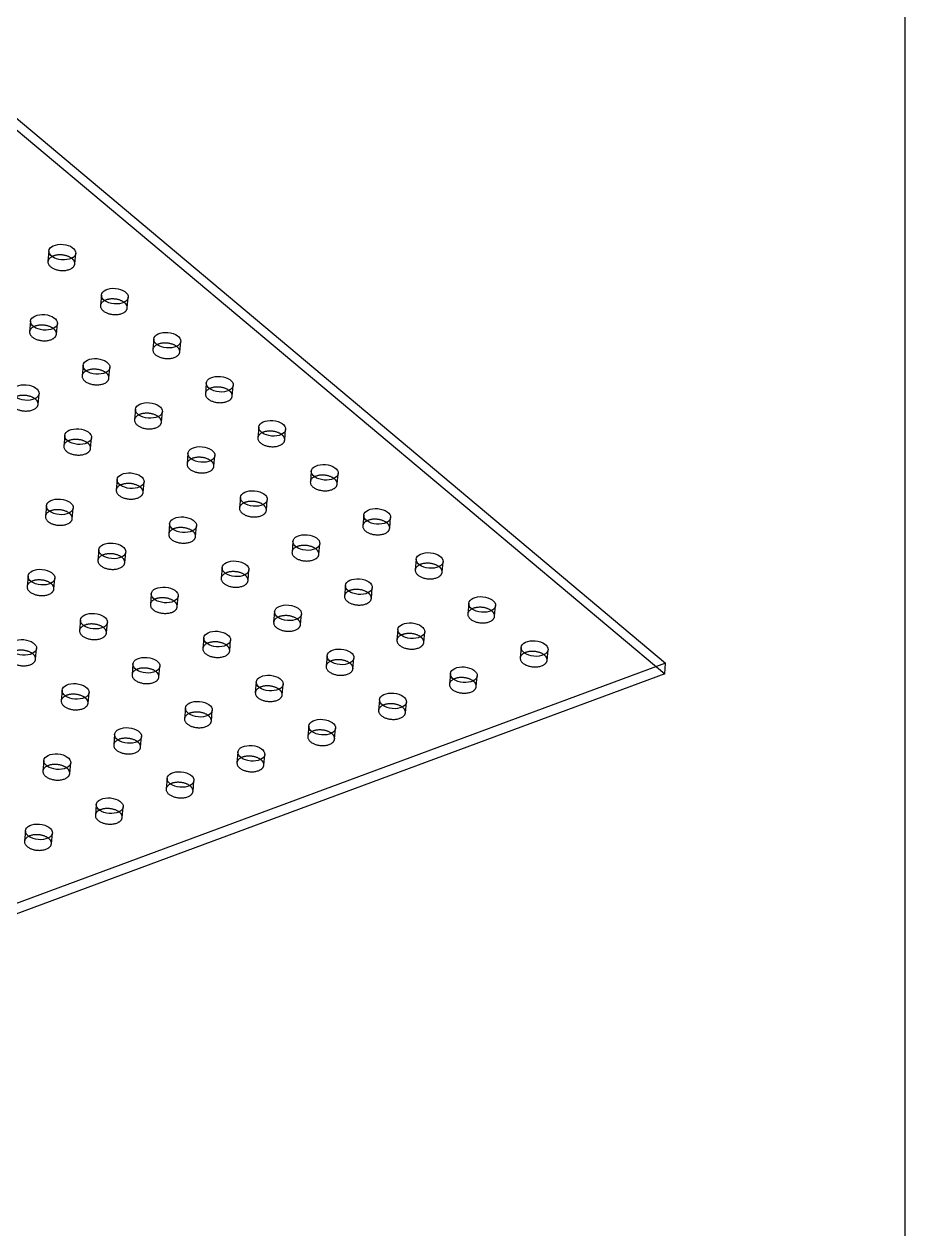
# Model space of a CAD drawing. Header units: millimetres. Extents: x 10 to 200, y 10 to 287.
# Drawn here: x 149.4 to 200, y 79.3 to 148.5 of the extents above; entities that cross this region are included whole.
import ezdxf
from ezdxf.lldxf.tags import DXFTag

# ---------------------------------------------------------------- set-up
doc = ezdxf.new("R2010")
doc.units = ezdxf.units.MM
doc.layers.add('Default', color=7, linetype='Continuous')
doc.layers.add('KÁKONA_DESKA_', color=7, linetype='Continuous')
tags = doc.linetypes.add('HIDDEN2', pattern=[4.7625, 3.175, -1.5875]).pattern_tags.tags
tags[6:7] = [DXFTag(74, 4), DXFTag(75, 0), DXFTag(340, '0'), DXFTag(46, 0.0), DXFTag(50, 0.0), DXFTag(44, 0.0), DXFTag(45, 0.0)]
tags[4:5] = [DXFTag(74, 4), DXFTag(75, 0), DXFTag(340, '0'), DXFTag(46, 0.0), DXFTag(50, 0.0), DXFTag(44, 0.0), DXFTag(45, 0.0)]

# ---------------------------------------------------------------- blocks, each defined once
blk = doc.blocks.new('SE2')
at = {"layer": 'KÁKONA_DESKA_', "color": 7, "linetype": 'HIDDEN2'}
for p, q in [((146.998, 144.045), (186.191, 111.151)), ((150.79, 135.464), (150.736, 134.853)), ((152.28, 134.717), (152.334, 135.328)), ((153.807, 132.932), (153.753, 132.321)), ((155.297, 132.185), (155.351, 132.796)), ((149.736, 131.426), (149.682, 130.815)), ((151.226, 130.679), (151.28, 131.29)), ((156.823, 130.4), (156.77, 129.789)), ((158.314, 129.653), (158.367, 130.264)), ((152.752, 128.894), (152.699, 128.283)), ((154.243, 128.147), (154.296, 128.758)), ((159.84, 127.868), (159.786, 127.257)), ((161.33, 127.121), (161.384, 127.732)), ((150.172, 126.642), (150.226, 127.253)), ((155.769, 126.363), (155.715, 125.752)), ((157.259, 125.616), (157.313, 126.227)), ((151.698, 124.857), (151.644, 124.246)), ((153.188, 124.11), (153.242, 124.721)), ((162.857, 125.336), (162.803, 124.725)), ((164.347, 124.589), (164.401, 125.2)), ((158.786, 123.831), (158.732, 123.22)), ((160.276, 123.084), (160.33, 123.695)), ((165.874, 122.805), (165.82, 122.194)), ((167.364, 122.058), (167.418, 122.669)), ((154.715, 122.325), (154.661, 121.714)), ((156.205, 121.578), (156.259, 122.189)), ((161.803, 121.299), (161.749, 120.688)), ((150.644, 120.819), (150.59, 120.208)), ((152.134, 120.072), (152.188, 120.684)), ((163.293, 120.552), (163.347, 121.163)), ((168.89, 120.273), (168.837, 119.662)), ((170.381, 119.526), (170.434, 120.137)), ((157.732, 119.793), (157.678, 119.182)), ((159.222, 119.046), (159.276, 119.657)), ((164.819, 118.767), (164.766, 118.156)), ((166.31, 118.02), (166.363, 118.631)), ((153.661, 118.288), (153.607, 117.677)), ((155.151, 117.541), (155.205, 118.152)), ((171.907, 117.741), (171.853, 117.13)), ((160.748, 117.261), (160.695, 116.65)), ((162.239, 116.514), (162.292, 117.126)), ((173.397, 116.994), (173.451, 117.605)), ((149.59, 116.782), (149.536, 116.171)), ((151.08, 116.035), (151.134, 116.646)), ((156.677, 115.756), (156.624, 115.145)), ((167.836, 116.235), (167.782, 115.624)), ((169.326, 115.488), (169.38, 116.099)), ((158.168, 115.009), (158.221, 115.62)), ((174.924, 115.209), (174.87, 114.598)), ((176.414, 114.462), (176.468, 115.073)), ((163.765, 114.73), (163.711, 114.119)), ((165.255, 113.983), (165.309, 114.594)), ((152.606, 114.25), (152.553, 113.639)), ((154.097, 113.503), (154.151, 114.114)), ((170.853, 113.703), (170.799, 113.092)), ((159.694, 113.224), (159.64, 112.613)), ((161.184, 112.477), (161.238, 113.088)), ((172.343, 112.956), (172.397, 113.568)), ((150.026, 111.998), (150.08, 112.609)), ((166.782, 112.198), (166.728, 111.587)), ((177.941, 112.677), (177.887, 112.066)), ((179.431, 111.93), (179.485, 112.541)), ((155.623, 111.718), (155.569, 111.107)), ((157.113, 110.971), (157.167, 111.582)), ((168.272, 111.451), (168.326, 112.062)), ((173.87, 111.172), (173.816, 110.561)), ((175.36, 110.425), (175.414, 111.036)), ((151.552, 110.213), (151.498, 109.602)), ((162.711, 110.692), (162.657, 110.081)), ((164.201, 109.945), (164.255, 110.556)), ((153.042, 109.466), (153.096, 110.077)), ((169.799, 109.666), (169.745, 109.055)), ((171.289, 108.919), (171.343, 109.53)), ((158.64, 109.187), (158.586, 108.575)), ((160.13, 108.44), (160.184, 109.051)), ((165.728, 108.16), (165.674, 107.549)), ((154.569, 107.681), (154.515, 107.07)), ((156.059, 106.934), (156.113, 107.545)), ((167.218, 107.413), (167.272, 108.024)), ((161.657, 106.655), (161.603, 106.044)), ((150.498, 106.175), (150.444, 105.564)), ((151.988, 105.428), (152.042, 106.039)), ((163.147, 105.908), (163.201, 106.519)), ((157.586, 105.149), (157.532, 104.538)), ((159.076, 104.402), (159.13, 105.013)), ((153.515, 103.643), (153.461, 103.032)), ((155.005, 102.896), (155.059, 103.507)), ((149.444, 102.138), (149.39, 101.527)), ((150.934, 101.391), (150.988, 102.002))]:
    blk.add_line(p, q, dxfattribs=at)
at = {"layer": 'KÁKONA_DESKA_', "color": 7, "linetype": 'Continuous'}
for p, q in [((147.051, 144.656), (186.245, 111.762)), ((186.245, 111.762), (116.125, 85.828)), ((186.191, 111.151), (186.245, 111.762)), ((186.191, 111.151), (116.071, 85.217))]:
    blk.add_line(p, q, dxfattribs=at)
for centre in [(151.562, 135.396), (154.579, 132.864), (150.508, 131.358), (157.595, 130.332), (153.524, 128.826), (160.612, 127.8), (149.453, 127.321), (156.541, 126.295), (163.629, 125.268), (152.47, 124.789), (159.558, 123.763), (155.487, 122.257), (166.646, 122.737), (151.416, 120.751), (162.575, 121.231), (169.662, 120.205), (158.504, 119.725), (165.591, 118.699), (154.433, 118.22), (172.679, 117.673), (150.362, 116.714), (161.52, 117.193), (168.608, 116.167), (157.449, 115.688), (164.537, 114.662), (175.696, 115.141), (153.378, 114.182), (160.466, 113.156), (171.625, 113.635), (149.308, 112.677), (178.713, 112.609), (167.554, 112.13), (156.395, 111.65), (174.642, 111.104), (163.483, 110.624), (152.324, 110.145), (159.412, 109.119), (170.571, 109.598), (155.341, 107.613), (166.5, 108.092), (162.429, 106.587), (151.27, 106.107), (158.358, 105.081), (154.287, 103.575), (150.216, 102.07)]:
    blk.add_ellipse(centre, major_axis=(-0.772, 0.068), ratio=0.575407, dxfattribs=at)
at = {"layer": 'KÁKONA_DESKA_', "color": 7, "linetype": 'HIDDEN2'}
for points, weights in [([(150.975, 135.14), (150.15, 134.733), (151.186, 134.397), (152.222, 134.062), (152.28, 134.717)], [1, 0.561169697986, 1, 0.561169697986, 1]), ([(153.991, 132.608), (153.166, 132.201), (154.203, 131.865), (155.239, 131.53), (155.297, 132.185)], [1, 0.561169697986, 1, 0.561169697986, 1]), ([(149.92, 131.102), (149.095, 130.695), (150.132, 130.36), (151.168, 130.024), (151.226, 130.679)], [1, 0.561169697986, 1, 0.561169697986, 1]), ([(157.008, 130.076), (156.183, 129.669), (157.22, 129.334), (158.256, 128.998), (158.314, 129.653)], [1, 0.561169697986, 1, 0.561169697986, 1]), ([(152.937, 128.57), (152.112, 128.164), (153.149, 127.828), (154.185, 127.492), (154.243, 128.147)], [1, 0.561169697986, 1, 0.561169697986, 1]), ([(160.025, 127.544), (159.2, 127.137), (160.236, 126.802), (161.273, 126.466), (161.33, 127.121)], [1, 0.561169697986, 1, 0.561169697986, 1]), ([(148.866, 127.065), (148.041, 126.658), (149.078, 126.322), (150.114, 125.987), (150.172, 126.642)], [1, 0.561169697986, 1, 0.561169697986, 1]), ([(155.954, 126.038), (155.129, 125.632), (156.165, 125.296), (157.202, 124.96), (157.259, 125.616)], [1, 0.561169697986, 1, 0.561169697986, 1]), ([(163.042, 125.012), (162.217, 124.606), (163.253, 124.27), (164.289, 123.934), (164.347, 124.589)], [1, 0.561169697987, 1, 0.561169697986, 1]), ([(151.883, 124.533), (151.058, 124.126), (152.094, 123.79), (153.131, 123.455), (153.188, 124.11)], [1, 0.561169697986, 1, 0.561169697986, 1]), ([(158.971, 123.507), (158.146, 123.1), (159.182, 122.764), (160.218, 122.429), (160.276, 123.084)], [1, 0.561169697986, 1, 0.561169697986, 1]), ([(154.9, 122.001), (154.075, 121.594), (155.111, 121.259), (156.147, 120.923), (156.205, 121.578)], [1, 0.561169697986, 1, 0.561169697986, 1]), ([(166.058, 122.48), (165.233, 122.074), (166.27, 121.738), (167.306, 121.402), (167.364, 122.058)], [1, 0.561169697986, 1, 0.561169697986, 1]), ([(150.829, 120.495), (150.004, 120.089), (151.04, 119.753), (152.077, 119.417), (152.134, 120.072)], [1, 0.561169697986, 1, 0.561169697986, 1]), ([(161.987, 120.975), (161.162, 120.568), (162.199, 120.232), (163.235, 119.897), (163.293, 120.552)], [1, 0.561169697986, 1, 0.561169697986, 1]), ([(169.075, 119.949), (168.25, 119.542), (169.286, 119.206), (170.323, 118.871), (170.381, 119.526)], [1, 0.561169697986, 1, 0.561169697986, 1]), ([(157.916, 119.469), (157.091, 119.062), (158.128, 118.727), (159.164, 118.391), (159.222, 119.046)], [1, 0.561169697986, 1, 0.561169697986, 1]), ([(165.004, 118.443), (164.179, 118.036), (165.216, 117.701), (166.252, 117.365), (166.31, 118.02)], [1, 0.561169697986, 1, 0.561169697986, 1]), ([(153.845, 117.964), (153.02, 117.557), (154.057, 117.221), (155.093, 116.885), (155.151, 117.541)], [1, 0.561169697985, 1, 0.561169697985, 1]), ([(172.092, 117.417), (171.267, 117.01), (172.303, 116.674), (173.34, 116.339), (173.397, 116.994)], [1, 0.561169697969, 1, 0.561169697969, 1]), ([(149.774, 116.458), (148.949, 116.051), (149.986, 115.715), (151.022, 115.38), (151.08, 116.035)], [1, 0.561169697986, 1, 0.561169697986, 1]), ([(160.933, 116.937), (160.108, 116.531), (161.145, 116.195), (162.181, 115.859), (162.239, 116.514)], [1, 0.561169697986, 1, 0.561169697986, 1]), ([(168.021, 115.911), (167.196, 115.504), (168.232, 115.169), (169.269, 114.833), (169.326, 115.488)], [1, 0.561169697986, 1, 0.561169697986, 1]), ([(156.862, 115.432), (156.037, 115.025), (157.074, 114.689), (158.11, 114.354), (158.168, 115.009)], [1, 0.561169697989, 1, 0.561169697989, 1]), ([(163.95, 114.406), (163.125, 113.999), (164.161, 113.663), (165.198, 113.327), (165.255, 113.983)], [1, 0.561169697986, 1, 0.561169697986, 1]), ([(175.109, 114.885), (174.284, 114.478), (175.32, 114.143), (176.356, 113.807), (176.414, 114.462)], [1, 0.561169698062, 1, 0.561169698062, 1]), ([(152.791, 113.926), (151.966, 113.519), (153.003, 113.184), (154.039, 112.848), (154.097, 113.503)], [1, 0.561169697982, 1, 0.561169697982, 1]), ([(159.879, 112.9), (159.054, 112.493), (160.09, 112.157), (161.127, 111.822), (161.184, 112.477)], [1, 0.561169697994, 1, 0.561169697994, 1]), ([(171.038, 113.379), (170.213, 112.973), (171.249, 112.637), (172.285, 112.301), (172.343, 112.956)], [1, 0.561169697986, 1, 0.561169697986, 1]), ([(148.72, 112.42), (147.895, 112.014), (148.932, 111.678), (149.968, 111.342), (150.026, 111.998)], [1, 0.561169697985, 1, 0.561169697985, 1]), ([(178.125, 112.353), (177.3, 111.946), (178.337, 111.611), (179.373, 111.275), (179.431, 111.93)], [1, 0.561169698028, 1, 0.561169698028, 1]), ([(166.967, 111.874), (166.142, 111.467), (167.178, 111.131), (168.214, 110.796), (168.272, 111.451)], [1, 0.56116969801, 1, 0.56116969801, 1]), ([(155.808, 111.394), (154.983, 110.988), (156.019, 110.652), (157.056, 110.316), (157.113, 110.971)], [1, 0.561169697991, 1, 0.561169697991, 1]), ([(174.054, 110.847), (173.229, 110.441), (174.266, 110.105), (175.302, 109.769), (175.36, 110.425)], [1, 0.56116969802, 1, 0.56116969802, 1]), ([(162.896, 110.368), (162.071, 109.961), (163.107, 109.626), (164.143, 109.29), (164.201, 109.945)], [1, 0.561169698004, 1, 0.561169698004, 1]), ([(151.737, 109.889), (150.912, 109.482), (151.948, 109.146), (152.985, 108.81), (153.042, 109.466)], [1, 0.561169697986, 1, 0.561169697986, 1]), ([(158.825, 108.862), (158, 108.456), (159.036, 108.12), (160.072, 107.784), (160.13, 108.44)], [1, 0.561169697974, 1, 0.561169697974, 1]), ([(169.983, 109.342), (169.158, 108.935), (170.195, 108.599), (171.231, 108.264), (171.289, 108.919)], [1, 0.56116969796, 1, 0.56116969796, 1]), ([(154.754, 107.357), (153.929, 106.95), (154.965, 106.614), (156.001, 106.279), (156.059, 106.934)], [1, 0.561169697986, 1, 0.561169697986, 1]), ([(165.912, 107.836), (165.087, 107.43), (166.124, 107.094), (167.16, 106.758), (167.218, 107.413)], [1, 0.561169697986, 1, 0.561169697986, 1]), ([(161.841, 106.331), (161.016, 105.924), (162.053, 105.588), (163.089, 105.252), (163.147, 105.908)], [1, 0.561169697971, 1, 0.561169697971, 1]), ([(150.683, 105.851), (149.858, 105.444), (150.894, 105.109), (151.931, 104.773), (151.988, 105.428)], [1, 0.561169697986, 1, 0.561169697986, 1]), ([(157.77, 104.825), (156.945, 104.418), (157.982, 104.083), (159.018, 103.747), (159.076, 104.402)], [1, 0.561169697976, 1, 0.561169697976, 1]), ([(153.699, 103.319), (152.874, 102.913), (153.911, 102.577), (154.947, 102.241), (155.005, 102.896)], [1, 0.561169697992, 1, 0.561169697992, 1]), ([(149.628, 101.814), (148.803, 101.407), (149.84, 101.071), (150.876, 100.736), (150.934, 101.391)], [1, 0.56116969799, 1, 0.561169697989, 1])]:
    blk.add_rational_spline(points, weights, degree=2, knots=[0, 0, 0, 0.5, 0.5, 1, 1, 1], dxfattribs=at)
at = {"layer": 'KÁKONA_DESKA_', "color": 7, "linetype": 'Continuous'}
for points, weights in [([(152.096, 135.041), (151.565, 135.431), (150.975, 135.14)], [1, 0.687760390174, 1]), ([(155.112, 132.509), (154.582, 132.899), (153.991, 132.608)], [1, 0.687760390174, 1]), ([(151.041, 131.003), (150.511, 131.393), (149.92, 131.102)], [1, 0.687760390174, 1]), ([(158.129, 129.977), (157.599, 130.367), (157.008, 130.076)], [1, 0.687760390174, 1]), ([(154.058, 128.472), (153.528, 128.861), (152.937, 128.57)], [1, 0.687760390174, 1]), ([(161.146, 127.445), (160.615, 127.835), (160.025, 127.544)], [1, 0.687760390175, 1]), ([(149.987, 126.966), (149.457, 127.356), (148.866, 127.065)], [1, 0.687760390174, 1]), ([(157.075, 125.94), (156.544, 126.329), (155.954, 126.038)], [1, 0.687760390175, 1]), ([(164.162, 124.914), (163.632, 125.303), (163.042, 125.012)], [1, 0.687760390173, 1]), ([(153.004, 124.434), (152.473, 124.824), (151.883, 124.533)], [1, 0.687760390175, 1]), ([(160.091, 123.408), (159.561, 123.798), (158.971, 123.507)], [1, 0.687760390175, 1]), ([(167.179, 122.382), (166.649, 122.771), (166.058, 122.48)], [1, 0.687760390174, 1]), ([(156.021, 121.902), (155.49, 122.292), (154.9, 122.001)], [1, 0.687760390175, 1]), ([(151.95, 120.397), (151.419, 120.786), (150.829, 120.495)], [1, 0.687760390174, 1]), ([(163.108, 120.876), (162.578, 121.266), (161.987, 120.975)], [1, 0.687760390175, 1]), ([(170.196, 119.85), (169.665, 120.24), (169.075, 119.949)], [1, 0.687760390174, 1]), ([(159.037, 119.37), (158.507, 119.76), (157.916, 119.469)], [1, 0.687760390174, 1]), ([(166.125, 118.344), (165.594, 118.734), (165.004, 118.443)], [1, 0.687760390174, 1]), ([(154.966, 117.865), (154.436, 118.255), (153.845, 117.964)], [1, 0.687760390179, 1]), ([(173.213, 117.318), (172.682, 117.708), (172.092, 117.417)], [1, 0.687760390237, 1]), ([(150.895, 116.359), (150.365, 116.749), (149.774, 116.458)], [1, 0.687760390174, 1]), ([(162.054, 116.839), (161.524, 117.228), (160.933, 116.937)], [1, 0.687760390174, 1]), ([(169.142, 115.812), (168.611, 116.202), (168.021, 115.911)], [1, 0.687760390174, 1]), ([(157.983, 115.333), (157.453, 115.723), (156.862, 115.432)], [1, 0.687760390162, 1]), ([(176.229, 114.786), (175.699, 115.176), (175.109, 114.885)], [1, 0.687760389901, 1]), ([(165.071, 114.307), (164.54, 114.697), (163.95, 114.406)], [1, 0.687760390174, 1]), ([(153.912, 113.827), (153.382, 114.217), (152.791, 113.926)], [1, 0.68776039019, 1]), ([(161, 112.801), (160.469, 113.191), (159.879, 112.9)], [1, 0.687760390147, 1]), ([(172.158, 113.281), (171.628, 113.67), (171.038, 113.379)], [1, 0.687760390174, 1]), ([(149.841, 112.322), (149.311, 112.711), (148.72, 112.42)], [1, 0.687760390179, 1]), ([(179.246, 112.254), (178.716, 112.644), (178.125, 112.353)], [1, 0.687760390024, 1]), ([(168.087, 111.775), (167.557, 112.165), (166.967, 111.874)], [1, 0.687760390089, 1]), ([(156.929, 111.295), (156.398, 111.685), (155.808, 111.394)], [1, 0.687760390155, 1]), ([(175.175, 110.749), (174.645, 111.139), (174.054, 110.847)], [1, 0.687760390053, 1]), ([(164.016, 110.269), (163.486, 110.659), (162.896, 110.368)], [1, 0.68776039011, 1]), ([(152.858, 109.79), (152.327, 110.18), (151.737, 109.889)], [1, 0.687760390174, 1]), ([(171.104, 109.243), (170.574, 109.633), (169.983, 109.342)], [1, 0.68776039027, 1]), ([(159.945, 108.764), (159.415, 109.153), (158.825, 108.862)], [1, 0.68776039022, 1]), ([(155.875, 107.258), (155.344, 107.648), (154.754, 107.357)], [1, 0.687760390174, 1]), ([(167.033, 107.737), (166.503, 108.127), (165.912, 107.836)], [1, 0.687760390174, 1]), ([(162.962, 106.232), (162.432, 106.622), (161.841, 106.331)], [1, 0.687760390228, 1]), ([(151.804, 105.752), (151.273, 106.142), (150.683, 105.851)], [1, 0.687760390174, 1]), ([(158.891, 104.726), (158.361, 105.116), (157.77, 104.825)], [1, 0.687760390211, 1]), ([(154.82, 103.221), (154.29, 103.61), (153.699, 103.319)], [1, 0.687760390151, 1]), ([(150.749, 101.715), (150.219, 102.105), (149.628, 101.814)], [1, 0.687760390161, 1])]:
    blk.add_rational_spline(points, weights, degree=2, dxfattribs=at)
at = {"layer": 'KÁKONA_DESKA_', "color": 7, "linetype": 'HIDDEN2'}
for points, weights in [([(152.28, 134.717), (152.296, 134.894), (152.096, 135.041)], [1, 0.928961185911, 1]), ([(155.297, 132.185), (155.313, 132.362), (155.112, 132.509)], [1, 0.928961185912, 1]), ([(151.226, 130.679), (151.242, 130.856), (151.041, 131.003)], [1, 0.928961185912, 1]), ([(158.314, 129.653), (158.329, 129.83), (158.129, 129.977)], [1, 0.928961185912, 1]), ([(154.243, 128.147), (154.258, 128.324), (154.058, 128.472)], [1, 0.928961185912, 1]), ([(161.33, 127.121), (161.346, 127.298), (161.146, 127.445)], [1, 0.928961185911, 1]), ([(150.172, 126.642), (150.187, 126.819), (149.987, 126.966)], [1, 0.928961185911, 1]), ([(157.259, 125.616), (157.275, 125.793), (157.075, 125.94)], [1, 0.928961185911, 1]), ([(164.347, 124.589), (164.363, 124.766), (164.162, 124.914)], [1, 0.928961185911, 1]), ([(153.188, 124.11), (153.204, 124.287), (153.004, 124.434)], [1, 0.928961185911, 1]), ([(160.276, 123.084), (160.292, 123.261), (160.091, 123.408)], [1, 0.928961185911, 1]), ([(156.205, 121.578), (156.221, 121.755), (156.021, 121.902)], [1, 0.928961185911, 1]), ([(167.364, 122.058), (167.379, 122.235), (167.179, 122.382)], [1, 0.928961185911, 1]), ([(163.293, 120.552), (163.308, 120.729), (163.108, 120.876)], [1, 0.928961185911, 1]), ([(152.134, 120.072), (152.15, 120.249), (151.95, 120.397)], [1, 0.928961185911, 1]), ([(170.381, 119.526), (170.396, 119.703), (170.196, 119.85)], [1, 0.928961185911, 1]), ([(159.222, 119.046), (159.238, 119.223), (159.037, 119.37)], [1, 0.928961185911, 1]), ([(155.151, 117.541), (155.167, 117.718), (154.966, 117.865)], [1, 0.92896118591, 1]), ([(166.31, 118.02), (166.325, 118.197), (166.125, 118.344)], [1, 0.928961185911, 1]), ([(173.397, 116.994), (173.413, 117.171), (173.213, 117.318)], [1, 0.928961185895, 1]), ([(151.08, 116.035), (151.096, 116.212), (150.895, 116.359)], [1, 0.928961185911, 1]), ([(162.239, 116.514), (162.254, 116.691), (162.054, 116.839)], [1, 0.928961185911, 1]), ([(169.326, 115.488), (169.342, 115.665), (169.142, 115.812)], [1, 0.928961185911, 1]), ([(158.168, 115.009), (158.183, 115.186), (157.983, 115.333)], [1, 0.928961185914, 1]), ([(165.255, 113.983), (165.271, 114.16), (165.071, 114.307)], [1, 0.928961185911, 1]), ([(176.414, 114.462), (176.43, 114.639), (176.229, 114.786)], [1, 0.928961185982, 1]), ([(154.097, 113.503), (154.112, 113.68), (153.912, 113.827)], [1, 0.928961185907, 1]), ([(172.343, 112.956), (172.359, 113.133), (172.158, 113.281)], [1, 0.928961185912, 1]), ([(150.026, 111.998), (150.041, 112.175), (149.841, 112.322)], [1, 0.92896118591, 1]), ([(161.184, 112.477), (161.2, 112.654), (161, 112.801)], [1, 0.928961185919, 1]), ([(179.431, 111.93), (179.446, 112.107), (179.246, 112.254)], [1, 0.92896118595, 1]), ([(168.272, 111.451), (168.288, 111.628), (168.087, 111.775)], [1, 0.928961185933, 1]), ([(157.113, 110.971), (157.129, 111.148), (156.929, 111.295)], [1, 0.928961185916, 1]), ([(164.201, 109.945), (164.217, 110.122), (164.016, 110.269)], [1, 0.928961185929, 1]), ([(175.36, 110.425), (175.375, 110.602), (175.175, 110.749)], [1, 0.928961185943, 1]), ([(153.042, 109.466), (153.058, 109.643), (152.858, 109.79)], [1, 0.928961185911, 1]), ([(160.13, 108.44), (160.146, 108.617), (159.945, 108.764)], [1, 0.928961185899, 1]), ([(171.289, 108.919), (171.304, 109.096), (171.104, 109.243)], [1, 0.928961185886, 1]), ([(167.218, 107.413), (167.233, 107.59), (167.033, 107.737)], [1, 0.928961185912, 1]), ([(156.059, 106.934), (156.075, 107.111), (155.875, 107.258)], [1, 0.928961185911, 1]), ([(163.147, 105.908), (163.162, 106.085), (162.962, 106.232)], [1, 0.928961185897, 1]), ([(151.988, 105.428), (152.004, 105.605), (151.804, 105.752)], [1, 0.928961185911, 1]), ([(159.076, 104.402), (159.092, 104.579), (158.891, 104.726)], [1, 0.928961185901, 1]), ([(155.005, 102.896), (155.021, 103.073), (154.82, 103.221)], [1, 0.928961185918, 1]), ([(150.934, 101.391), (150.95, 101.568), (150.749, 101.715)], [1, 0.928961185915, 1])]:
    blk.add_rational_spline(points, weights, degree=2, dxfattribs=at)

msp = doc.modelspace()

# ---------------------------------------------------------------- linework, layer by layer
at = {"layer": 'Default', "color": 7, "linetype": 'Continuous'}
msp.add_line((200, 287), (200, 10), dxfattribs=at)

# ---------------------------------------------------------------- block references
at = {"layer": 'Default'}
msp.add_blockref('SE2', (0, 0), dxfattribs=at)

doc.saveas('drawing.dxf')
